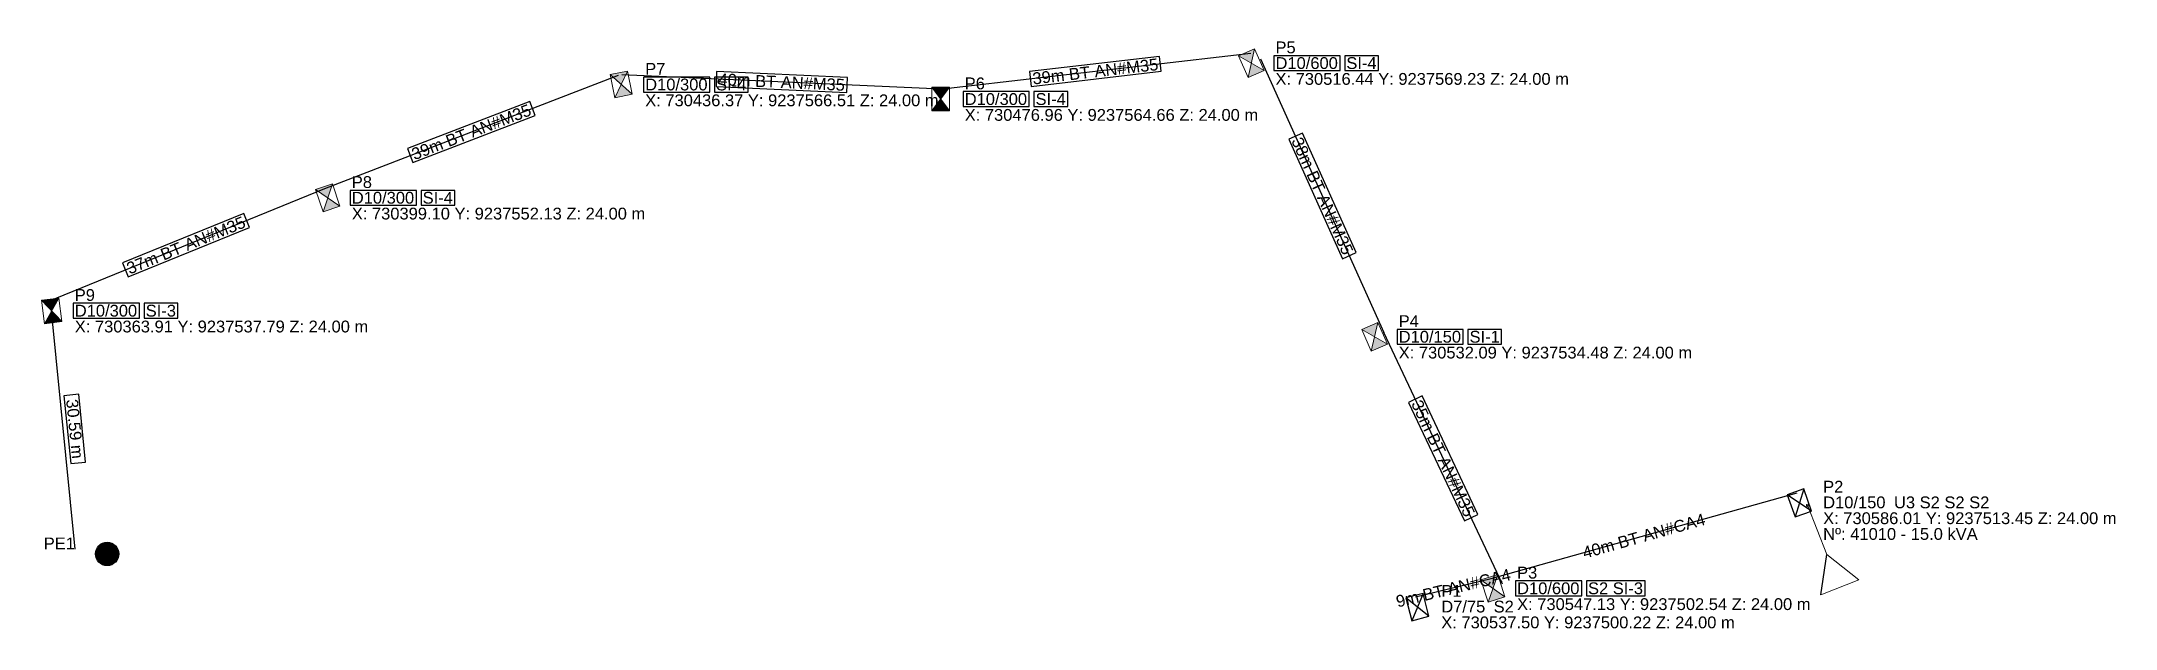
# Model space of a CAD drawing. Header units: metres. Extents: x 730363 to 730626, y 9237497 to 9237572.
import ezdxf
from ezdxf.enums import TextEntityAlignment as Align

# ---------------------------------------------------------------- set-up
doc = ezdxf.new("R2010")
doc.units = ezdxf.units.M
for name, color, linetype in [('PONTO DE ENTREGA', 8, 'CONTINUOUS'), ('PONTO FOTO', 4, 'CONTINUOUS'), ('POSTE', 3, 'CONTINUOUS'), ('Poste dt', 3, 'Continuous'), ('Poste Existente', 3, 'Continuous'), ('REDE SECUNDARIA - Instalar', 5, 'CONTINUOUS'), ('REDE SECUNDARIA - Manter', 5, 'CONTINUOUS'), ('TEXTOS A IMPLANTAR', 1, 'CONTINUOUS'), ('TEXTOS EXISTENTES', 7, 'CONTINUOUS'), ('TRAFO', 7, 'CONTINUOUS')]:
    doc.layers.add(name, color=color, linetype=linetype)
doc.layers.add('TRAFO A IMPLANTAR', color=7, linetype='Continuous', lineweight=9)
doc.styles.add('ARIAL', font='arial.ttf')

# ---------------------------------------------------------------- blocks, each defined once
blk = doc.blocks.new('dt')
at = {"color": 0}
for p, q in [((1.120087, 1.5), (-1.120087, 1.5)), ((-1.120087, 1.5), (-1.120087, -1.5)), ((-1.120087, 1.5), (1.120087, -1.5)), ((-1.120087, -1.5), (1.120087, 1.5)), ((1.120087, -1.5), (1.120087, 1.5)), ((-1.120087, -1.5), (1.120087, -1.5))]:
    blk.add_line(p, q, dxfattribs=at)
for tag, p in [('MODELO', (-2.878805, 2.548923)), ('COD', (1.996674, -1.514935))]:
    blk.add_attdef(tag, p, '', height=1.6, dxfattribs=at)
blk = doc.blocks.new('PosteDtExistente')
at = {"layer": 'Poste Existente', "rotation": 180}
blk.add_blockref('dt', (-0.036594, -0.043517), dxfattribs=at)
at = {"layer": 'poste'}
for tag, p in [('MODELO', (-2.878805, 2.548923)), ('COD', (1.996674, -1.514935))]:
    blk.add_attdef(tag, p, '', height=1.6, dxfattribs=at)
blk = doc.blocks.new('TransformadorSemChaveExistente', base_point=(7.59, 0.14))
blk.add_line((9.58, 12), (6.92, 7.57))
at = {"layer": 'TRAFO A IMPLANTAR'}
for p, q in [((9.58, 12), (4.41, 12.09)), ((4.41, 12.09), (6.92, 7.57)), ((6.92, 7.57), (6.8, 0.86))]:
    blk.add_line(p, q, dxfattribs=at)
blk.add_circle((6.8, 0.86), 0.14, dxfattribs=at)
blk = doc.blocks.new('dtp')
at = {"linetype": 'Continuous', "lineweight": 0, "ltscale": 0.01}
h = blk.add_hatch(color=0, dxfattribs=at)
h.paths.add_polyline_path([(-1.12, 1.5), (0, 0), (1.12, 1.5)])
h.paths.add_polyline_path([(-1.12, -1.5), (1.12, -1.5), (0, 0)])
at = {"color": 0, "lineweight": 0}
for p, q in [((-1.12, -1.5), (1.12, 1.5)), ((-1.12, 1.5), (1.12, -1.5)), ((1.12, 1.5), (-1.12, 1.5)), ((-1.12, 1.5), (-1.12, -1.5)), ((1.12, -1.5), (1.12, 1.5)), ((-1.12, -1.5), (1.12, -1.5))]:
    blk.add_line(p, q, dxfattribs=at)
blk = doc.blocks.new('PosteDtProjetado')
at = {"layer": 'Poste dt', "rotation": 180}
blk.add_blockref('dtp', (-0.05948, 0.026162), dxfattribs=at)
at = {"layer": 'poste', "ltscale": 0.01}
for tag, p in [('MODELO', (-3.273471, 2.731691)), ('COD', (1.964351, -1.493983))]:
    blk.add_attdef(tag, p, '', height=1.6, dxfattribs=at)
blk = doc.blocks.new('PontoEntrega', base_point=(8.56, 3.62))
h = blk.add_hatch(color=1)
h.dxf.hatch_style = 1
h.paths.add_polyline_path([(14.13, 3.03, 1), (11.17, 3.03, 1)])
at = {"color": 1}
blk.add_circle((12.65, 3.03), 1.48, dxfattribs=at)

msp = doc.modelspace()

# ---------------------------------------------------------------- linework, layer by layer
at = {"layer": 'PONTO DE ENTREGA'}
msp.add_line((730363.91, 9237537.79), (730366.93, 9237507.5), dxfattribs=at)
msp.add_lwpolyline([(730365.54, 9237527), (730366.4, 9237518.4), (730368.29, 9237518.58), (730367.43, 9237527.19), (730365.54, 9237527)], close=True, dxfattribs=at)
at = {"layer": 'REDE SECUNDARIA - Instalar'}
for points in [[(730516.29, 9237570.47), (730476.81, 9237565.9)], [(730435.92, 9237567.68), (730398.65, 9237553.29)], [(730477.01, 9237565.91), (730436.42, 9237567.76)], [(730533.23, 9237535), (730517.58, 9237569.74)], [(730398.63, 9237553.29), (730363.44, 9237538.94)], [(730548.26, 9237503.08), (730533.22, 9237535.02)]]:
    msp.add_lwpolyline(points, dxfattribs=at)
at = {"layer": 'REDE SECUNDARIA - Manter'}
for points in [[(730585.68, 9237514.65), (730546.8, 9237503.75)], [(730546.84, 9237503.76), (730537.21, 9237501.43)]]:
    msp.add_lwpolyline(points, dxfattribs=at)
at = {"layer": 'TEXTOS A IMPLANTAR'}
for points in [[(730488.4, 9237566.28), (730504.92, 9237568.2), (730504.7, 9237570.09), (730488.18, 9237568.17), (730488.4, 9237566.28)], [(730519.24, 9237568.28), (730527.64, 9237568.28), (730527.64, 9237570.18), (730519.24, 9237570.18), (730519.24, 9237568.28)], [(730528.24, 9237568.28), (730532.52, 9237568.28), (730532.52, 9237570.18), (730528.24, 9237570.18), (730528.24, 9237568.28)], [(730439.17, 9237565.56), (730447.57, 9237565.56), (730447.57, 9237567.46), (730439.17, 9237567.46), (730439.17, 9237565.56)], [(730448.17, 9237565.56), (730452.45, 9237565.56), (730452.45, 9237567.46), (730448.17, 9237567.46), (730448.17, 9237565.56)], [(730448.37, 9237566.27), (730464.98, 9237565.51), (730465.07, 9237567.4), (730448.45, 9237568.16), (730448.37, 9237566.27)], [(730479.76, 9237563.71), (730488.16, 9237563.71), (730488.16, 9237565.61), (730479.76, 9237565.61), (730479.76, 9237563.71)], [(730488.76, 9237563.71), (730493.04, 9237563.71), (730493.04, 9237565.61), (730488.76, 9237565.61), (730488.76, 9237563.71)], [(730409.87, 9237556.61), (730425.38, 9237562.6), (730424.7, 9237564.37), (730409.18, 9237558.38), (730409.87, 9237556.61)], [(730521.12, 9237559.56), (730527.95, 9237544.4), (730529.68, 9237545.18), (730522.85, 9237560.34), (730521.12, 9237559.56)], [(730401.9, 9237551.18), (730410.3, 9237551.18), (730410.3, 9237553.08), (730401.9, 9237553.08), (730401.9, 9237551.18)], [(730410.9, 9237551.18), (730415.18, 9237551.18), (730415.18, 9237553.08), (730410.9, 9237553.08), (730410.9, 9237551.18)], [(730373.69, 9237542.1), (730389.09, 9237548.37), (730388.38, 9237550.13), (730372.97, 9237543.86), (730373.69, 9237542.1)], [(730366.71, 9237536.84), (730375.12, 9237536.84), (730375.12, 9237538.74), (730366.71, 9237538.74), (730366.71, 9237536.84)], [(730375.72, 9237536.84), (730380, 9237536.84), (730380, 9237538.74), (730375.72, 9237538.74), (730375.72, 9237536.84)], [(730534.89, 9237533.53), (730543.29, 9237533.53), (730543.29, 9237535.43), (730534.89, 9237535.43), (730534.89, 9237533.53)], [(730543.89, 9237533.53), (730548.17, 9237533.53), (730548.17, 9237535.43), (730543.89, 9237535.43), (730543.89, 9237533.53)], [(730536.34, 9237526.16), (730543.43, 9237511.12), (730545.14, 9237511.93), (730538.06, 9237526.97), (730536.34, 9237526.16)], [(730549.93, 9237501.59), (730558.34, 9237501.59), (730558.34, 9237503.49), (730549.93, 9237503.49), (730549.93, 9237501.59)], [(730558.94, 9237501.59), (730566.39, 9237501.59), (730566.39, 9237503.49), (730558.94, 9237503.49), (730558.94, 9237501.59)]]:
    msp.add_lwpolyline(points, close=True, dxfattribs=at)

# ---------------------------------------------------------------- block references
for name, p, rotation in [('PosteDtProjetado', (730516.44, 9237569.23), 23.941095159141923), ('PosteDtProjetado', (730436.37, 9237566.51), 11.349735793657487), ('PosteDtProjetado', (730399.1, 9237552.13), 18.301673087518054), ('PosteDtProjetado', (730363.91, 9237537.79), 187.07399113491113), ('PosteDtProjetado', (730532.09, 9237534.48), 24.00065097534872), ('PosteDtExistente', (730586.01, 9237513.45), 19.715163306747797), ('PosteDtProjetado', (730547.13, 9237502.54), 17.551611902696322), ('PosteDtExistente', (730537.5, 9237500.22), 14.402370595250545)]:
    msp.add_blockref(name, p, dxfattribs=dict(rotation=rotation))
msp.add_blockref('PosteDtProjetado', (730476.96, 9237564.66))
at = {"layer": 'PONTO DE ENTREGA'}
msp.add_blockref('PontoEntrega', (730366.93, 9237507.5), dxfattribs=at)
at = {"layer": 'TRAFO', "rotation": 202.549}
msp.add_blockref('TransformadorSemChaveExistente', (730586.01, 9237513.45), dxfattribs=at)

# ---------------------------------------------------------------- texts
at = {"style": 'Arial'}
for s, p in [('X: 730516.44 Y: 9237569.23 Z: 24.00 m', (730519.44, 9237567.23)), ('X: 730436.37 Y: 9237566.51 Z: 24.00 m', (730439.37, 9237564.51)), ('X: 730476.96 Y: 9237564.66 Z: 24.00 m', (730479.96, 9237562.66)), ('X: 730399.10 Y: 9237552.13 Z: 24.00 m', (730402.1, 9237550.13)), ('X: 730363.91 Y: 9237537.79 Z: 24.00 m', (730366.91, 9237535.79)), ('X: 730532.09 Y: 9237534.48 Z: 24.00 m', (730535.09, 9237532.48)), ('X: 730586.01 Y: 9237513.45 Z: 24.00 m', (730589.01, 9237511.45)), ('X: 730537.50 Y: 9237500.22 Z: 24.00 m', (730540.5, 9237498.22)), ('X: 730547.13 Y: 9237502.54 Z: 24.00 m', (730550.13, 9237500.54))]:
    msp.add_text(s, height=1.5, dxfattribs=at).set_placement(p, align=Align.MIDDLE_LEFT)
at = {"layer": 'PONTO DE ENTREGA', "style": 'Arial'}
msp.add_text('PE1', height=1.5, dxfattribs=at).set_placement((730366.93, 9237507.5), align=Align.RIGHT)
at = {"layer": 'PONTO DE ENTREGA', "insert": (730366.92, 9237522.79), "char_height": 1.5, "attachment_point": 5, "rotation": 275.696, "style": 'Arial'}
msp.add_mtext('30.59 m', dxfattribs=at)
at = {"layer": 'PONTO FOTO', "style": 'Arial'}
for s, p in [('P5', (730519.44, 9237571.23)), ('P7', (730439.37, 9237568.51)), ('P6', (730479.96, 9237566.66)), ('P8', (730402.1, 9237554.13)), ('P9', (730366.91, 9237539.79)), ('P4', (730535.09, 9237536.48)), ('P2', (730589.01, 9237515.45)), ('P3', (730550.13, 9237504.54)), ('P1', (730540.5, 9237502.22))]:
    msp.add_text(s, height=1.5, dxfattribs=at).set_placement(p, align=Align.MIDDLE_LEFT)
at = {"layer": 'TEXTOS A IMPLANTAR', "char_height": 1.5, "attachment_point": 2, "style": 'Arial'}
for s, insert, rotation in [('40m BT AN#M35', (730456.75, 9237567.58), 357.3789), ('39m BT AN#M35', (730496.47, 9237568.93), 6.6069), ('39m BT AN#M35', (730417.01, 9237561.19), 21.1089), ('38m BT AN#M35', (730526.09, 9237552.68), 294.248), ('37m BT AN#M35', (730380.75, 9237546.81), 22.1758), ('35m BT AN#M35', (730541.42, 9237519.37), 295.2226)]:
    msp.add_mtext(s, dxfattribs=dict(at, insert=insert, rotation=rotation))
at = {"layer": 'TEXTOS A IMPLANTAR', "char_height": 1.5, "attachment_point": 4, "style": 'Arial'}
for s, insert in [('D10/600', (730519.44, 9237569.23)), ('SI-4', (730528.44, 9237569.23)), ('D10/300', (730439.37, 9237566.51)), ('SI-4', (730448.37, 9237566.51)), ('D10/300', (730479.96, 9237564.66)), ('SI-4', (730488.96, 9237564.66)), ('D10/300', (730402.1, 9237552.13)), ('SI-4', (730411.1, 9237552.13)), ('D10/300', (730366.91, 9237537.79)), ('SI-3', (730375.92, 9237537.79)), ('D10/150', (730535.09, 9237534.48)), ('SI-1', (730544.09, 9237534.48)), ('D10/600', (730550.13, 9237502.54)), ('S2 SI-3', (730559.14, 9237502.54))]:
    msp.add_mtext(s, dxfattribs=dict(at, insert=insert))
at = {"layer": 'TEXTOS EXISTENTES', "char_height": 1.5, "attachment_point": 4, "style": 'Arial'}
for s, insert in [('D10/150', (730589.01, 9237513.45)), ('U3 S2 S2 S2', (730598.01, 9237513.45)), ('D7/75', (730540.5, 9237500.22)), ('S2', (730547.15, 9237500.22))]:
    msp.add_mtext(s, dxfattribs=dict(at, insert=insert))
at = {"layer": 'TEXTOS EXISTENTES', "char_height": 1.5, "attachment_point": 2, "style": 'Arial'}
for s, insert, rotation in [('40m BT AN#CA4', (730566.03, 9237509.92), 15.6707), ('9m BT AN#CA4', (730541.85, 9237503.32), 13.5827)]:
    msp.add_mtext(s, dxfattribs=dict(at, insert=insert, rotation=rotation))
at = {"layer": 'TRAFO', "style": 'Arial'}
msp.add_text('Nº: 41010 - 15.0 kVA', height=1.5, dxfattribs=at).set_placement((730589.01, 9237509.45), align=Align.MIDDLE_LEFT)

doc.saveas('drawing.dxf')
